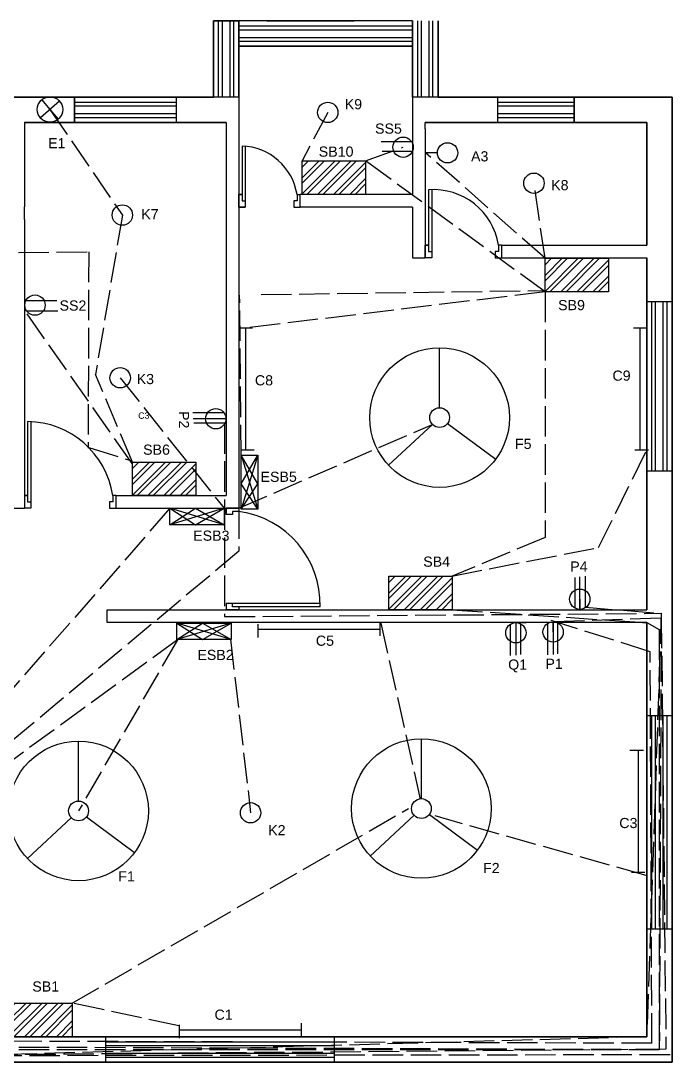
# Model space of a CAD drawing. Header units: millimetres. Extents: x 3825 to 4342, y 1227 to 2179.
# Drawn here: x 4086 to 4342.2, y 1769.3 to 2179.3 of the extents above; entities that cross this region are included whole.
import ezdxf

# ---------------------------------------------------------------- set-up
doc = ezdxf.new("R2010")
doc.units = ezdxf.units.MM
doc.linetypes.add('ACAD_ISO02W100', pattern=[15, 12, -3])
for name, color, linetype in [('conduit', 7, 'ACAD_ISO02W100'), ('doors', 6, 'Continuous'), ('emconduit', 1, 'ACAD_ISO02W100'), ('emfittings', 7, 'Continuous'), ('fittinglabels', 7, 'Continuous'), ('fittings', 7, 'Continuous'), ('windows', 40, 'Continuous')]:
    doc.layers.add(name, color=color, linetype=linetype)
doc.styles.get("Standard").update_dxf_attribs({"font": 'arial.ttf'})

msp = doc.modelspace()

# ---------------------------------------------------------------- hatches: boundary and pattern name
at = {"layer": 'fittings'}
h = msp.add_hatch(dxfattribs=at)
h.set_pattern_fill('ANSI32', color=256, scale=0.468168)
h.set_pattern_definition([(45, (2816.612, 1595.1353), (-3.1532, 3.1532), []), (45, (2818.7142, 1595.1353), (-3.1532, 3.1532), [])])
h.paths.add_polyline_path([(4196.6, 2124.19), (4196.6, 2110.96), (4221.56, 2110.96), (4221.56, 2124.19)])
h = msp.add_hatch(dxfattribs=at)
h.set_pattern_fill('ANSI32', color=256, scale=0.468168)
h.set_pattern_definition([(45, (2912.22, 1556.7934), (-3.1532, 3.1532), []), (45, (2914.322, 1556.7934), (-3.1532, 3.1532), [])])
h.paths.add_polyline_path([(4292.21, 2085.85), (4292.21, 2072.62), (4317.16, 2072.62), (4317.16, 2085.85)])
h = msp.add_hatch(dxfattribs=at)
h.set_pattern_fill('ANSI32', color=256, scale=0.468168)
h.set_pattern_definition([(45, (2749.8774, 1476.563), (-3.1532, 3.1532), []), (45, (2751.9795, 1476.563), (-3.1532, 3.1532), [])])
h.paths.add_polyline_path([(4129.87, 2005.62), (4129.87, 1992.39), (4154.82, 1992.39), (4154.82, 2005.62)])
h = msp.add_hatch(dxfattribs=at)
h.set_pattern_fill('ANSI32', color=256, scale=0.468168)
h.set_pattern_definition([(45, (2850.6934, 1431.623), (-3.1532, 3.1532), []), (45, (2852.7955, 1431.623), (-3.1532, 3.1532), [])])
h.paths.add_polyline_path([(4230.69, 1960.68), (4230.69, 1947.45), (4255.64, 1947.45), (4255.64, 1960.68)])
h = msp.add_hatch(dxfattribs=at)
h.set_pattern_fill('ANSI32', color=256, scale=0.468168)
h.set_pattern_definition([(45, (2701.285, 1263.5196), (-3.1532, 3.1532), []), (45, (2703.387, 1263.5196), (-3.1532, 3.1532), [])])
h.paths.add_polyline_path([(4081.28, 1792.58), (4081.28, 1779.35), (4106.23, 1779.35), (4106.23, 1792.58)])

# ---------------------------------------------------------------- linework, layer by layer
for p, q in [((4171.78, 2179.32), (4161.78, 2179.32)), ((4161.78, 2169.32), (4161.78, 2179.32)), ((4171.78, 2179.32), (4161.78, 2179.32)), ((4171.78, 2149.32), (4171.78, 2179.32)), ((4250.09, 2149.32), (4250.09, 2179.32)), ((4161.78, 2149.32), (4161.78, 2169.32)), ((4161.78, 2149.32), (4161.78, 2169.32)), ((4171.78, 2149.32), (4171.78, 2169.32)), ((4240.09, 2149.32), (4240.09, 2169.32)), ((4171.78, 2149.32), (4171.78, 2136.82)), ((4240.09, 2149.32), (4240.09, 2139.32)), ((4342.18, 2149.32), (4250.09, 2149.32)), ((4342.18, 2149.32), (4250.09, 2149.32)), ((4166.78, 2139.32), (4087.4, 2139.32)), ((4087.4, 2139.32), (4087.4, 2106.08)), ((4332.18, 2139.32), (4245.09, 2139.32)), ((4245.09, 2136.82), (4245.09, 2139.32)), ((4332.18, 2139.32), (4332.18, 2090.97)), ((4332.18, 2139.32), (4332.18, 2090.97)), ((4240.09, 2110.97), (4195.87, 2110.97)), ((4195.87, 2105.97), (4195.87, 2110.97)), ((4087.4, 2101.08), (4087.4, 2106.08)), ((4087.4, 2101.08), (4087.4, 2106.08)), ((4240.09, 2105.97), (4195.87, 2105.97)), ((4240.09, 2105.97), (4240.09, 2085.97)), ((4087.4, 2101.08), (4087.4, 2017.33)), ((4087.4, 2101.08), (4087.4, 2017.33)), ((4245.09, 2090.97), (4245.09, 2085.97)), ((4275.11, 2090.97), (4332.18, 2090.97)), ((4275.11, 2090.97), (4275.11, 2085.97)), ((4240.09, 2085.97), (4245.09, 2085.97)), ((4275.11, 2085.97), (4332.18, 2085.97)), ((4332.18, 2085.97), (4332.18, 1947.38)), ((4332.18, 2085.97), (4332.18, 1947.38)), ((4087.4, 2017.33), (4087.4, 1987.39)), ((4087.4, 1992.39), (4087.4, 1987.39)), ((4123.41, 1992.39), (4166.78, 1992.39)), ((4123.41, 1992.39), (4166.78, 1992.39)), ((4123.41, 1992.39), (4123.41, 1987.39)), ((4082.4, 1987.39), (4087.4, 1987.39)), ((4082.4, 1987.39), (4087.4, 1987.39)), ((4123.41, 1987.39), (4166.78, 1987.39)), ((4123.41, 1987.39), (4166.78, 1987.39)), ((4166.78, 1987.39), (4171.78, 1987.39)), ((4119.98, 1947.38), (4166.78, 1947.38)), ((4119.98, 1942.38), (4119.98, 1947.38)), ((4119.98, 1944.88), (4119.98, 1944.88)), ((4171.78, 1947.38), (4166.78, 1947.38)), ((4171.78, 1947.38), (4332.18, 1947.38)), ((4332.18, 1942.38), (4119.98, 1942.38)), ((4332.18, 1942.38), (4332.18, 1779.32)), ((4332.18, 1942.38), (4332.18, 1779.32)), ((4332.18, 1779.34), (3924.18, 1779.34)), ((4153.21, 1779.34), (4153.21, 1779.32)), ((4332.18, 1779.34), (4179.23, 1779.34)), ((4332.18, 1779.32), (3891.16, 1779.32)), ((4332.18, 1769.34), (3972.18, 1769.34)), ((4332.18, 1769.34), (3972.18, 1769.34))]:
    msp.add_line(p, q)
for points in [[(3939.27, 2149.32), (4161.78, 2149.32)], [(4161.78, 2149.32), (3939.27, 2149.32)], [(4161.78, 2149.32), (3939.27, 2149.32)], [(4161.78, 2149.32), (3939.27, 2149.32)], [(4161.78, 2149.32), (3944.27, 2149.32)], [(4161.78, 2149.32), (3944.27, 2149.32)], [(4161.78, 2149.32), (3944.27, 2149.32)], [(4161.78, 2149.32), (3944.27, 2149.32)], [(4250.09, 2149.32), (4342.18, 2149.32), (4342.18, 1769.34), (3972.18, 1769.34)], [(3972.18, 1769.34), (4342.18, 1769.34), (4342.18, 2149.32), (4250.09, 2149.32)], [(3972.18, 1769.34), (4342.18, 1769.34), (4342.18, 2149.32), (4250.09, 2149.32)], [(3972.18, 1769.34), (4342.18, 1769.34), (4342.18, 2149.32), (4250.09, 2149.32)], [(4250.09, 2149.32), (4342.18, 2149.32), (4342.18, 1769.34), (3972.18, 1769.34)], [(3972.18, 1769.34), (4342.18, 1769.34), (4342.18, 2149.32), (4250.09, 2149.32)], [(3972.18, 1769.34), (4342.18, 1769.34), (4342.18, 2149.32), (4250.09, 2149.32)], [(3972.18, 1769.34), (4342.18, 1769.34), (4342.18, 2149.32), (4250.09, 2149.32)], [(4342.18, 2019.34), (4342.18, 2149.32), (4250.09, 2149.32)], [(4342.18, 2019.34), (4342.18, 2149.32), (4250.09, 2149.32)], [(4166.78, 2139.32), (4087.4, 2139.32)], [(4087.4, 2139.32), (4166.78, 2139.32)], [(4166.78, 2139.32), (4087.4, 2139.32)], [(4166.78, 2139.32), (4166.78, 2101.08)], [(4171.78, 2136.82), (4171.78, 2085.97)], [(4240.09, 2139.32), (4240.09, 2110.97)], [(4332.18, 2090.97), (4332.18, 2139.32), (4245.09, 2139.32)], [(4245.09, 2139.32), (4332.18, 2139.32), (4332.18, 2090.97)], [(4332.18, 2090.97), (4332.18, 2139.32), (4245.09, 2139.32)], [(4332.18, 2090.97), (4332.18, 2139.32), (4245.09, 2139.32)], [(4332.18, 2090.97), (4332.18, 2139.32), (4245.09, 2139.32)], [(4245.09, 2136.82), (4245.09, 2085.97)], [(4166.78, 2101.08), (4166.78, 1992.39)], [(4166.78, 2101.08), (4166.78, 1992.39)], [(4171.78, 2085.97), (4171.78, 1987.39)], [(4171.78, 2085.97), (4171.78, 1987.39)], [(4332.18, 1947.38), (4332.18, 2085.97)], [(4332.18, 2085.97), (4332.18, 1947.38)], [(4332.18, 1947.38), (4332.18, 2085.97)], [(4332.18, 1942.38), (4332.18, 1779.32), (3891.16, 1779.32)], [(3924.18, 1779.34), (4332.18, 1779.34), (4332.18, 1942.38)], [(3924.18, 1779.34), (4332.18, 1779.34), (4332.18, 1942.38)]]:
    msp.add_lwpolyline(points)
at = {"layer": 'conduit'}
for p, q in [((4097.44, 2144.42), (4125.91, 2102.86)), ((4206.72, 2143.27), (4196.6, 2124.19)), ((4221.56, 2124.19), (4236.33, 2129.57)), ((4196.6, 2124.19), (4221.56, 2124.19)), ((4292.21, 2072.62), (4221.56, 2124.19)), ((4292.21, 2085.85), (4245.22, 2127.35)), ((4292.21, 2085.85), (4287.82, 2115.39)), ((4125.91, 2102.86), (4115.35, 2040.1)), ((4085.03, 2088.11), (4112.67, 2088.43)), ((4112.67, 2088.43), (4112.48, 2011.05)), ((4292.21, 2072.62), (4174.52, 2058.39)), ((4180.46, 2071.52), (4292.21, 2073.18)), ((4292.21, 2072.62), (4292.21, 1975.86)), ((4129.77, 2005.04), (4086.94, 2066.11)), ((4129.87, 2005.62), (4115.35, 2040.1)), ((4166.14, 2020.9), (4166.14, 1944.75)), ((4112.69, 2011.31), (4129.6, 2006.06)), ((4313.18, 1971.98), (4332.31, 2010.46)), ((4292.21, 1975.86), (4255.64, 1960.68)), ((4255.49, 1960.67), (4313.18, 1971.98)), ((4230.69, 1960.68), (4255.64, 1960.68)), ((4255.64, 1947.45), (4332.18, 1942.38)), ((4166.14, 1944.75), (4337.91, 1946.05)), ((4280.7, 1942.3), (4337.9, 1944.34)), ((4337.91, 1946.05), (4337.13, 1774.22)), ((4337.9, 1944.34), (4339.74, 1774.48)), ((4227.58, 1942.14), (4243.09, 1872.92)), ((4333.56, 1930.94), (4294.55, 1943.23)), ((4332.18, 1942.38), (4337.13, 1939.69)), ((4337.13, 1939.69), (4337.13, 1774.22)), ((4334.24, 1776.67), (4333.56, 1930.94)), ((4106.23, 1792.58), (4238.41, 1869.17)), ((4331.94, 1842.89), (4248.92, 1866.26)), ((4148.09, 1783.68), (4106.23, 1792.58)), ((4334.24, 1776.79), (4027.94, 1777.75)), ((4337.13, 1774.22), (4029.66, 1775.39)), ((4341.36, 1772.24), (4027, 1771.78)), ((4339.74, 1774.48), (4028, 1771.79)), ((4337.13, 1774.22), (4028, 1774.22))]:
    msp.add_line(p, q, dxfattribs=at)
at = {"layer": 'doors', "color": 215, "true_color": 0xa953a0}
for p, q in [((4173.03, 2130.02), (4173.03, 2108.47)), ((4173.03, 2130.02), (4173.03, 2108.47)), ((4174.28, 2129.94), (4174.28, 2105.97)), ((4174.28, 2129.93), (4174.28, 2105.97)), ((4246.34, 2112.78), (4246.34, 2088.47)), ((4247.59, 2112.85), (4247.59, 2085.97)), ((4173.03, 2110.97), (4171.78, 2110.97)), ((4173.03, 2108.47), (4174.28, 2108.47)), ((4173.03, 2108.47), (4174.28, 2108.47)), ((4193.37, 2108.47), (4193.37, 2105.97)), ((4194.62, 2108.47), (4193.37, 2108.47)), ((4194.62, 2110.97), (4195.87, 2110.97)), ((4194.62, 2110.97), (4194.62, 2108.47)), ((4195.87, 2105.97), (4195.87, 2110.97)), ((4246.34, 2110.02), (4246.34, 2088.47)), ((4247.59, 2109.93), (4247.59, 2085.97)), ((4171.78, 2105.97), (4174.28, 2105.97)), ((4174.28, 2105.97), (4171.78, 2105.97)), ((4171.78, 2105.97), (4174.28, 2105.97)), ((4193.37, 2105.97), (4195.87, 2105.97)), ((4193.37, 2105.97), (4195.87, 2105.97)), ((4245.09, 2090.97), (4246.34, 2090.97)), ((4246.34, 2090.97), (4245.09, 2090.97)), ((4245.09, 2085.97), (4245.09, 2090.97)), ((4245.09, 2090.97), (4245.09, 2085.97)), ((4273.86, 2090.97), (4273.86, 2088.47)), ((4275.11, 2090.97), (4273.86, 2090.97)), ((4273.86, 2090.97), (4273.86, 2088.47)), ((4275.11, 2090.97), (4275.11, 2085.97)), ((4246.34, 2088.47), (4247.59, 2088.47)), ((4246.34, 2088.47), (4247.59, 2088.47)), ((4272.61, 2088.47), (4272.61, 2085.97)), ((4273.86, 2088.47), (4272.61, 2088.47)), ((4272.61, 2088.47), (4272.61, 2085.97)), ((4247.59, 2085.97), (4245.09, 2085.97)), ((4272.61, 2085.97), (4275.11, 2085.97)), ((4088.65, 2021.55), (4088.65, 1989.89)), ((4088.65, 2021.55), (4088.65, 1989.89)), ((4089.9, 2021.52), (4089.9, 1987.39)), ((4089.9, 2021.52), (4089.9, 1987.39)), ((4087.4, 1992.39), (4087.4, 1987.39)), ((4087.4, 1992.39), (4087.4, 1987.39)), ((4088.65, 1989.89), (4089.9, 1989.89)), ((4088.65, 1989.89), (4089.9, 1989.89)), ((4120.91, 1989.89), (4120.91, 1987.39)), ((4122.16, 1989.89), (4120.91, 1989.89)), ((4120.91, 1989.89), (4120.91, 1987.39)), ((4120.91, 1989.89), (4120.91, 1987.39)), ((4122.16, 1989.89), (4120.91, 1989.89)), ((4120.91, 1989.89), (4120.91, 1987.39)), ((4122.16, 1992.39), (4122.16, 1989.89)), ((4123.41, 1992.39), (4122.16, 1992.39)), ((4122.16, 1992.39), (4122.16, 1989.89)), ((4122.16, 1992.39), (4122.16, 1989.89)), ((4123.41, 1992.39), (4122.16, 1992.39)), ((4122.16, 1992.39), (4122.16, 1989.89)), ((4123.41, 1992.39), (4123.41, 1987.39)), ((4123.41, 1992.39), (4123.41, 1987.39)), ((4089.9, 1987.39), (4087.4, 1987.39)), ((4089.9, 1987.39), (4087.4, 1987.39)), ((4120.91, 1987.39), (4123.41, 1987.39)), ((4120.91, 1987.39), (4123.41, 1987.39)), ((4171.78, 1987.4), (4166.78, 1987.4)), ((4166.78, 1984.9), (4166.78, 1987.4)), ((4171.78, 1987.4), (4166.78, 1987.4)), ((4166.78, 1984.9), (4166.78, 1987.4)), ((4169.28, 1984.9), (4166.78, 1984.9)), ((4169.28, 1984.9), (4166.78, 1984.9)), ((4171.78, 1986.15), (4169.28, 1986.15)), ((4169.28, 1986.15), (4169.28, 1984.9)), ((4171.78, 1986.15), (4169.28, 1986.15)), ((4169.28, 1986.15), (4169.28, 1984.9)), ((4171.78, 1987.4), (4171.78, 1986.15)), ((4171.78, 1987.4), (4171.78, 1986.15)), ((4195.53, 1949.88), (4166.78, 1949.88)), ((4203.71, 1949.88), (4166.78, 1949.88)), ((4166.78, 1949.88), (4166.78, 1947.38)), ((4169.28, 1948.63), (4169.28, 1949.88)), ((4169.28, 1948.63), (4169.28, 1949.88)), ((4195.5, 1948.63), (4169.28, 1948.63)), ((4203.73, 1948.63), (4169.28, 1948.63)), ((4171.78, 1947.38), (4166.78, 1947.38))]:
    msp.add_line(p, q, dxfattribs=at)
at = {"layer": 'doors'}
for p, q in [((4171.78, 2110.97), (4173.03, 2110.97)), ((4171.78, 2105.97), (4171.78, 2110.97)), ((4171.78, 2110.97), (4173.03, 2110.97)), ((4171.78, 2105.97), (4171.78, 2110.97)), ((4087.4, 1992.39), (4088.65, 1992.39)), ((4087.4, 1992.39), (4088.65, 1992.39)), ((4166.78, 1949.88), (4166.78, 1947.38)), ((4166.78, 1947.38), (4171.78, 1947.38))]:
    msp.add_line(p, q, dxfattribs=at)
at = {"layer": 'doors', "color": 215, "true_color": 0xa953a0}
for points in [[(4246.34, 2090.97), (4245.09, 2090.97)], [(4088.65, 1992.39), (4087.4, 1992.39)], [(4088.65, 1992.39), (4087.4, 1992.39)], [(4166.78, 1987.4), (4166.78, 1985.45)], [(4166.78, 1987.4), (4166.78, 1985.45)], [(4171.78, 1948.63), (4171.78, 1947.38)], [(4171.78, 1948.63), (4171.78, 1947.38)]]:
    msp.add_lwpolyline(points, dxfattribs=at)
at = {"layer": 'doors'}
msp.add_lwpolyline([(4166.78, 1949.88), (4166.78, 1947.38)], dxfattribs=at)
at = {"layer": 'doors', "color": 215, "true_color": 0xa953a0}
for centre, radius, start, end in [((4172.19, 2107.31), 22.73, 9.2655, 87.8657), ((4248.32, 2087.01), 25.85, 8.8156, 94.3849), ((4088.29, 1987.3), 34.25, 8.5448, 89.4072), ((4088.29, 1987.3), 34.25, 8.5448, 89.4072), ((4166.72, 1949.48), 37.02, 358.685, 82.1411)]:
    msp.add_arc(centre, radius, start, end, dxfattribs=at)
at = {"layer": 'emconduit'}
for p, q in [((4172.64, 2008.31), (4172.05, 2071.36)), ((4125.06, 2038.81), (4165.93, 1987.39)), ((4166.57, 2022.67), (4166.57, 2022.67)), ((4171.78, 1987.39), (4247.86, 2020.45)), ((4144.63, 1987.39), (4015.27, 1839.07)), ((4171.78, 1987.4), (4171.78, 1970.49)), ((4171.78, 1970.49), (4014.66, 1839.02)), ((4308.12, 1948.43), (4337.91, 1946.05)), ((4337.91, 1946.05), (4332.18, 1779.34)), ((4147.61, 1935.6), (4015.27, 1839.07)), ((4147.61, 1935.6), (4108.68, 1868.25)), ((4168.44, 1935.84), (4176.35, 1867.52)), ((4332.18, 1779.34), (3972.18, 1769.34))]:
    msp.add_line(p, q, dxfattribs=at)
at = {"layer": 'emfittings'}
for p, q in [((4179.2, 1997.04), (4172.64, 2008.31)), ((4172.64, 2008.31), (4179.21, 1987.01)), ((4172.66, 1997.03), (4179.18, 2008.32)), ((4179.18, 2008.32), (4172.67, 1987)), ((4179.21, 1987.01), (4172.66, 1997.03)), ((4172.67, 1987), (4179.2, 1997.04)), ((4144.63, 1987.39), (4154.65, 1980.85)), ((4165.93, 1987.39), (4144.63, 1980.85)), ((4144.63, 1980.85), (4154.65, 1987.39)), ((4165.93, 1980.85), (4144.63, 1987.39)), ((4154.65, 1980.85), (4165.93, 1987.39)), ((4154.65, 1987.39), (4165.93, 1980.85)), ((4147.38, 1942.23), (4157.41, 1935.69)), ((4168.69, 1942.23), (4147.38, 1935.69)), ((4147.38, 1935.69), (4157.41, 1942.23)), ((4168.69, 1935.69), (4147.38, 1942.23)), ((4157.41, 1935.69), (4168.69, 1942.23)), ((4157.41, 1942.23), (4168.69, 1935.69))]:
    msp.add_line(p, q, dxfattribs=at)
for points in [[(4172.67, 1987), (4172.64, 2008.31), (4179.18, 2008.32), (4179.21, 1987.01)], [(4144.63, 1987.39), (4165.93, 1987.39), (4165.93, 1980.85), (4144.63, 1980.85)], [(4147.38, 1942.23), (4168.69, 1942.23), (4168.69, 1935.69), (4147.38, 1935.69)]]:
    msp.add_lwpolyline(points, close=True, dxfattribs=at)
at = {"layer": 'fittings'}
for p, q in [((4101.19, 2147.73), (4093.69, 2141.11)), ((4094.24, 2148.27), (4097.44, 2144.42)), ((4097.44, 2144.42), (4100.64, 2140.57)), ((4239.36, 2131.71), (4227.76, 2131.71)), ((4239.64, 2127.88), (4228.17, 2127.88)), ((4249.85, 2127.35), (4245.22, 2127.35)), ((4088.08, 2069.16), (4100.13, 2069.16)), ((4088.37, 2065.13), (4100.56, 2065.13)), ((4171.86, 2058.39), (4177.17, 2058.39)), ((4174.52, 2050.05), (4174.52, 2058.39)), ((4174.52, 2010.39), (4174.52, 2058.39)), ((4326.96, 2058.39), (4332.27, 2058.39)), ((4329.61, 2050.05), (4329.61, 2058.39)), ((4329.61, 2010.39), (4329.61, 2058.39)), ((4174.52, 2010.39), (4174.52, 2050.05)), ((4250.71, 2027.01), (4250.71, 2050.58)), ((4329.61, 2010.39), (4329.61, 2050.05)), ((4165.85, 2024.92), (4153.67, 2024.92)), ((4166.57, 2022.67), (4153.82, 2022.67)), ((4166.14, 2020.9), (4154.09, 2020.9)), ((4247.86, 2020.45), (4230.59, 2004.4)), ((4253.85, 2020.78), (4272.78, 2006.74)), ((4172.46, 2010.39), (4177.77, 2010.39)), ((4327.56, 2010.39), (4332.86, 2010.39)), ((4304.09, 1948.14), (4304.09, 1960.19)), ((4305.86, 1947.72), (4305.86, 1960.47)), ((4308.12, 1948.43), (4308.12, 1960.62)), ((4305.86, 1951.62), (4305.86, 1947.72)), ((4179.15, 1941.84), (4179.15, 1936.53)), ((4179.15, 1939.79), (4218.81, 1939.79)), ((4179.15, 1939.79), (4227.15, 1939.79)), ((4218.81, 1939.79), (4227.15, 1939.79)), ((4227.15, 1942.44), (4227.15, 1937.13)), ((4278.45, 1941.59), (4278.45, 1929.4)), ((4280.7, 1942.3), (4280.7, 1929.55)), ((4282.47, 1941.88), (4282.47, 1929.83)), ((4293.11, 1941.9), (4293.11, 1929.71)), ((4295.36, 1938.71), (4295.36, 1942.61)), ((4295.36, 1942.61), (4295.36, 1929.86)), ((4297.13, 1942.19), (4297.13, 1930.14)), ((4108.68, 1872.15), (4108.68, 1895.72)), ((4243.55, 1873.09), (4243.55, 1896.66)), ((4330.87, 1891.99), (4325.56, 1891.99)), ((4328.81, 1891.99), (4328.81, 1852.34)), ((4328.81, 1891.99), (4328.81, 1843.99)), ((4105.83, 1865.59), (4088.56, 1849.55)), ((4111.82, 1865.93), (4130.75, 1851.89)), ((4240.69, 1866.53), (4223.42, 1850.48)), ((4246.68, 1866.86), (4265.62, 1852.83)), ((4328.81, 1852.34), (4328.81, 1843.99)), ((4331.46, 1843.99), (4326.16, 1843.99)), ((4148.3, 1784.07), (4148.3, 1778.76)), ((4196.3, 1784.66), (4196.3, 1779.36)), ((4148.3, 1782.01), (4187.96, 1782.01)), ((4148.3, 1782.01), (4196.3, 1782.01)), ((4187.96, 1782.01), (4196.3, 1782.01))]:
    msp.add_line(p, q, dxfattribs=at)
for points in [[(4196.6, 2124.19), (4221.56, 2124.19), (4221.56, 2110.96), (4196.6, 2110.96)], [(4292.21, 2085.85), (4317.16, 2085.85), (4317.16, 2072.62), (4292.21, 2072.62)], [(4129.87, 2005.62), (4154.82, 2005.62), (4154.82, 1992.39), (4129.87, 1992.39)], [(4230.69, 1960.68), (4255.64, 1960.68), (4255.64, 1947.45), (4230.69, 1947.45)], [(4081.28, 1792.58), (4106.23, 1792.58), (4106.23, 1779.35), (4081.28, 1779.35)]]:
    msp.add_lwpolyline(points, close=True, dxfattribs=at)
for centre, radius in [((4097.44, 2144.42), 5), ((4206.72, 2143.27), 4.01), ((4236.33, 2129.57), 4), ((4253.85, 2127.35), 4), ((4287.82, 2115.39), 4.01), ((4125.91, 2102.86), 4.01), ((4091.56, 2067.39), 4), ((4250.71, 2023.1), 27.47), ((4125.06, 2038.81), 4.01), ((4162.67, 2022.67), 4), ((4250.71, 2023.1), 3.9), ((4305.86, 1951.62), 4), ((4280.7, 1938.4), 4), ((4295.36, 1938.71), 4), ((4108.68, 1868.25), 27.47), ((4243.55, 1869.19), 27.47), ((4108.68, 1868.25), 3.9), ((4176.35, 1867.52), 4.01), ((4243.55, 1869.19), 3.9)]:
    msp.add_circle(centre, radius, dxfattribs=at)
at = {"layer": 'windows'}
for p, q in [((4161.78, 2169.32), (4161.78, 2179.32)), ((4161.78, 2160.33), (4161.78, 2179.32)), ((4161.78, 2179.32), (4161.78, 2149.32)), ((4161.78, 2179.32), (4161.78, 2149.32)), ((4171.78, 2166.82), (4171.78, 2179.32)), ((4240.09, 2179.32), (4171.78, 2179.32)), ((4240.09, 2179.32), (4171.78, 2179.32)), ((4171.78, 2179.32), (4171.78, 2149.32)), ((4182.8, 2179.32), (4217.13, 2179.32)), ((4240.09, 2160.33), (4240.09, 2179.32)), ((4240.09, 2179.32), (4240.09, 2149.32)), ((4240.09, 2179.32), (4240.09, 2149.32)), ((4250.09, 2179.32), (4250.09, 2149.32)), ((4240.09, 2169.32), (4171.78, 2169.32)), ((4098.3, 2149.32), (4132.64, 2149.32)), ((4107.09, 2149.32), (4107.09, 2139.32)), ((4171.78, 2149.32), (4161.78, 2149.32)), ((4250.09, 2149.32), (4240.09, 2149.32)), ((4303.59, 2139.32), (4303.59, 2149.32)), ((4133.26, 1935.38), (4133.26, 1935.37)), ((4149.23, 1779.34), (4149.23, 1779.32)), ((4179.23, 1779.34), (4179.23, 1779.32)), ((4209.23, 1779.34), (4209.23, 1769.34))]:
    msp.add_line(p, q, dxfattribs=at)
at = {"layer": 'windows', "color": 31, "true_color": 0xfecc66}
for p, q in [((4161.78, 2179.32), (4161.78, 2169.32)), ((4161.78, 2179.32), (4171.78, 2179.32)), ((4171.78, 2169.32), (4171.78, 2179.32)), ((4107.09, 2139.32), (4107.09, 2149.32)), ((4147.09, 2149.32), (4147.09, 2139.32)), ((4171.78, 2149.32), (4161.78, 2149.32)), ((4250.09, 2149.32), (4240.09, 2149.32)), ((4273.59, 2139.32), (4273.59, 2149.32)), ((4303.59, 2149.32), (4303.59, 2139.32)), ((4332.18, 2068.85), (4342.18, 2068.85)), ((4332.18, 2002.13), (4342.18, 2002.13)), ((4332.18, 1905.88), (4342.18, 1905.88)), ((4332.18, 1821.88), (4342.18, 1821.88)), ((4332.18, 1821.88), (4342.18, 1821.88)), ((4119.23, 1779.34), (4119.23, 1769.34)), ((4209.23, 1779.34), (4209.23, 1769.34))]:
    msp.add_line(p, q, dxfattribs=at)
for points in [[(4163.78, 2149.32), (4163.78, 2179.32)], [(4165.28, 2149.32), (4165.28, 2179.32)], [(4168.28, 2149.32), (4168.28, 2179.32)], [(4169.78, 2149.32), (4169.78, 2179.32)], [(4171.78, 2177.32), (4240.09, 2177.32)], [(4242.09, 2149.32), (4242.09, 2179.32)], [(4243.59, 2149.32), (4243.59, 2179.32)], [(4246.59, 2149.32), (4246.59, 2179.32)], [(4248.09, 2149.32), (4248.09, 2179.32)], [(4171.78, 2175.82), (4240.09, 2175.82)], [(4171.78, 2172.82), (4240.09, 2172.82)], [(4171.78, 2171.32), (4240.09, 2171.32)], [(4107.09, 2147.32), (4147.09, 2147.32)], [(4107.09, 2145.82), (4147.09, 2145.82)], [(4273.59, 2147.32), (4303.59, 2147.32)], [(4273.59, 2145.82), (4303.59, 2145.82)], [(4107.09, 2142.82), (4147.09, 2142.82)], [(4107.09, 2141.32), (4147.09, 2141.32)], [(4273.59, 2142.82), (4303.59, 2142.82)], [(4273.59, 2141.32), (4303.59, 2141.32)], [(4334.18, 2002.13), (4334.18, 2068.85)], [(4335.68, 2002.13), (4335.68, 2068.85)], [(4338.68, 2002.13), (4338.68, 2068.85)], [(4340.18, 2002.13), (4340.18, 2068.85)], [(4334.18, 2002.13), (4334.18, 2035.56)], [(4335.68, 2002.13), (4335.68, 2035.56)], [(4338.68, 2002.13), (4338.68, 2035.56)], [(4340.18, 2002.13), (4340.18, 2035.56)], [(4334.18, 1821.88), (4334.18, 1905.88)], [(4335.68, 1821.88), (4335.68, 1905.88)], [(4338.68, 1821.88), (4338.68, 1905.88)], [(4340.18, 1821.88), (4340.18, 1905.88)], [(4119.23, 1777.34), (4209.23, 1777.34)], [(4119.23, 1775.84), (4209.23, 1775.84)], [(4119.23, 1772.84), (4209.23, 1772.84)], [(4119.23, 1771.34), (4209.23, 1771.34)]]:
    msp.add_lwpolyline(points, dxfattribs=at)
at = {"layer": 'windows'}
for points in [[(4171.78, 2179.32), (4171.78, 2149.32)], [(4171.78, 2149.32), (4171.78, 2179.32)], [(4171.78, 2179.32), (4171.78, 2149.32)], [(4171.78, 2179.32), (4171.78, 2149.32)], [(4250.09, 2179.32), (4250.09, 2149.32)], [(4250.09, 2149.32), (4250.09, 2179.32)], [(4250.09, 2179.32), (4250.09, 2149.32)], [(4250.09, 2179.32), (4250.09, 2149.32)], [(4240.09, 2169.32), (4171.78, 2169.32)], [(4171.78, 2169.32), (4240.09, 2169.32)], [(4240.09, 2169.32), (4171.78, 2169.32)], [(4240.09, 2169.32), (4171.78, 2169.32)], [(4147.09, 2149.32), (4147.09, 2139.32)], [(4332.18, 1984.71), (4332.18, 2068.85)]]:
    msp.add_lwpolyline(points, dxfattribs=at)

# ---------------------------------------------------------------- texts
at = {"insert": (4096.71, 2133.15), "char_height": 4, "attachment_point": 1}
msp.add_mtext_dynamic_manual_height_columns('E1', width=6.873, gutter_width=20, heights=[0], dxfattribs=at)
at = {"layer": 'conduit'}
msp.add_text('C3', height=2.5, rotation=1.1219, dxfattribs=at).set_placement((4132.17, 2022.61))
at = {"layer": 'emfittings', "insert": (4155.42, 1931.67), "char_height": 4, "attachment_point": 1}
msp.add_mtext_dynamic_manual_height_columns('ESB2', width=9.9942, gutter_width=12.5, heights=[0], dxfattribs=at)
at = {"layer": 'fittinglabels', "char_height": 4, "attachment_point": 1}
for s, width, gutter_width, heights, insert in [('K9', 6.6164, 12.5, [0], (4213.38, 2148.49)), ('SS5', 6.9502, 12.5, [2.59], (4225.3, 2138.89)), ('SB10', 10.7865, 12.5, [3.5], (4203.16, 2129.83)), ('A3', 6.1268, 12.5, [0], (4263.08, 2127.97)), ('K8', 6.6164, 12.5, [0], (4294.59, 2116.63)), ('K7', 6.6164, 12.5, [0], (4133.36, 2105.21)), ('SS2', 9.9847, 12.5, [0], (4101.21, 2069.23)), ('SB9', 10.7865, 12.5, [23.01], (4297.31, 2069.4)), ('K3', 6.6164, 12.5, [0], (4131.56, 2040.29)), ('C8', 12.5171, 12.5, [0], (4178.06, 2039.79)), ('C9', 12.5171, 12.5, [0], (4318.7, 2041.63)), ('F5', 6.164, 12.5, [0], (4280.35, 2014.76)), ('SB6', 10.7865, 12.5, [3.5], (4134.07, 2012.49)), ('ESB3', 9.9942, 12.5, [0], (4153.77, 1978.63)), ('SB4', 10.7865, 12.5, [3.5], (4244.26, 1968.4)), ('P4', 9.9847, 12.5, [0], (4302.09, 1966.49)), ('C5', 12.5171, 12.5, [0], (4202.03, 1937.27)), ('Q1', 9.9847, 12.5, [0], (4277.68, 1927.88)), ('P1', 9.9847, 12.5, [0], (4292.34, 1928.19)), ('C3', 12.5171, 12.5, [0], (4321.39, 1865.49)), ('K2', 6.6164, 12.5, [0], (4183.27, 1862.68)), ('F2', 8.3238, 12.5, [0], (4267.8, 1847.78)), ('F1', 18.96, 22.66, [0], (4124.33, 1844.47)), ('SB1', 10.7865, 12.5, [3.5], (4090.5, 1801.13)), ('C1', 12.5171, 12.5, [0], (4162.17, 1790.03))]:
    msp.add_mtext_dynamic_manual_height_columns(s, width=width, gutter_width=gutter_width, heights=heights, dxfattribs=dict(at, insert=insert))
for s, width, heights, insert, rotation in [('P2', 9.9847, [4.02], (4152.14, 2025.69), 270), ('ESB5', 9.9942, [0], (4180.26, 2001.8), 0.085)]:
    msp.add_mtext_dynamic_manual_height_columns(s, width=width, gutter_width=12.5, heights=heights, dxfattribs=dict(at, insert=insert, rotation=rotation))

doc.saveas('drawing.dxf')
